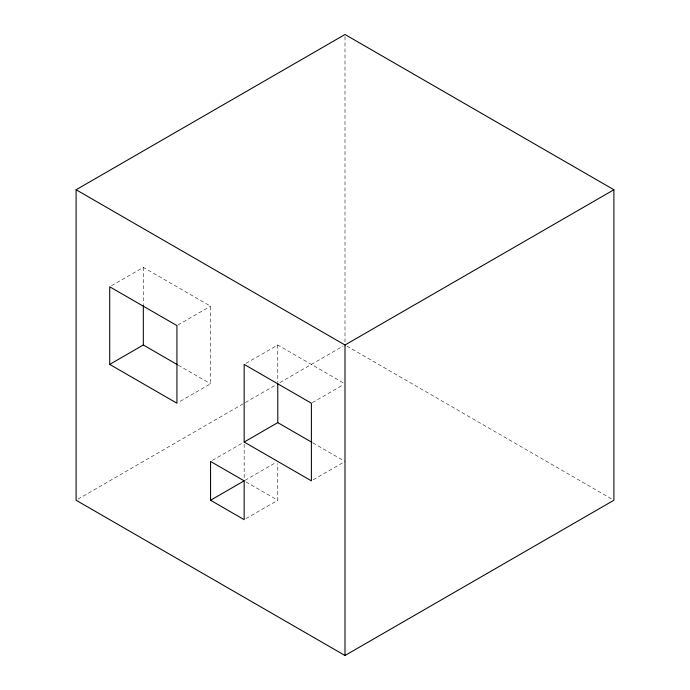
<?xml version="1.0" encoding="UTF-8"?>
<svg xmlns="http://www.w3.org/2000/svg" width="690" height="690" viewBox="0 0 690 690"><rect width="100%" height="100%" fill="white"/><g stroke="black" fill="none" stroke-linecap="round" stroke-linejoin="round"><path stroke-width="0.52" stroke-dasharray="3.45 2.59" d="M111.53 285.729L143.322 267.375L210.554 306.188L210.554 383.812L178.753 402.166M177.847 325.068L210.554 306.188M245.976 363.354L277.777 345L345 383.812M77.961 499.18L276.147 384.753M279.864 382.605L343.137 346.078M212.365 460.385L243.251 442.557M312.294 402.693L343.18 384.856M245.071 480.318L275.957 462.49M245.976 518.604L277.777 500.25L277.777 463.533M313.208 479.791L343.18 462.49M346.863 346.078L612.039 499.18M178.322 365.2L210.554 383.812M312.768 442.825L345 461.438M245.976 481.896L277.777 500.25M345 36.648L345 342.852M277.777 345L277.777 382.217M244.165 444.127L244.165 480.844M143.322 267.375L143.322 304.592"/><path stroke-width="1.03" d="M76.098 189.75L345 34.5L613.902 189.75L613.902 500.25L345 655.5L76.098 500.25L76.098 189.75L345 345L613.902 189.75M109.71 364.406L176.933 403.219L176.933 325.594L109.71 286.781L109.71 364.406L143.322 345L177.399 364.674M244.165 442.031L311.388 480.844L311.388 403.219L244.165 364.406L244.165 442.031L277.777 422.625L311.846 442.299M210.554 500.25L244.165 480.844L244.165 519.656L210.554 500.25L210.554 461.438L244.165 480.844M345 345L345 655.5M277.777 383.278L277.777 422.625M143.322 305.653L143.322 345"/></g></svg>
